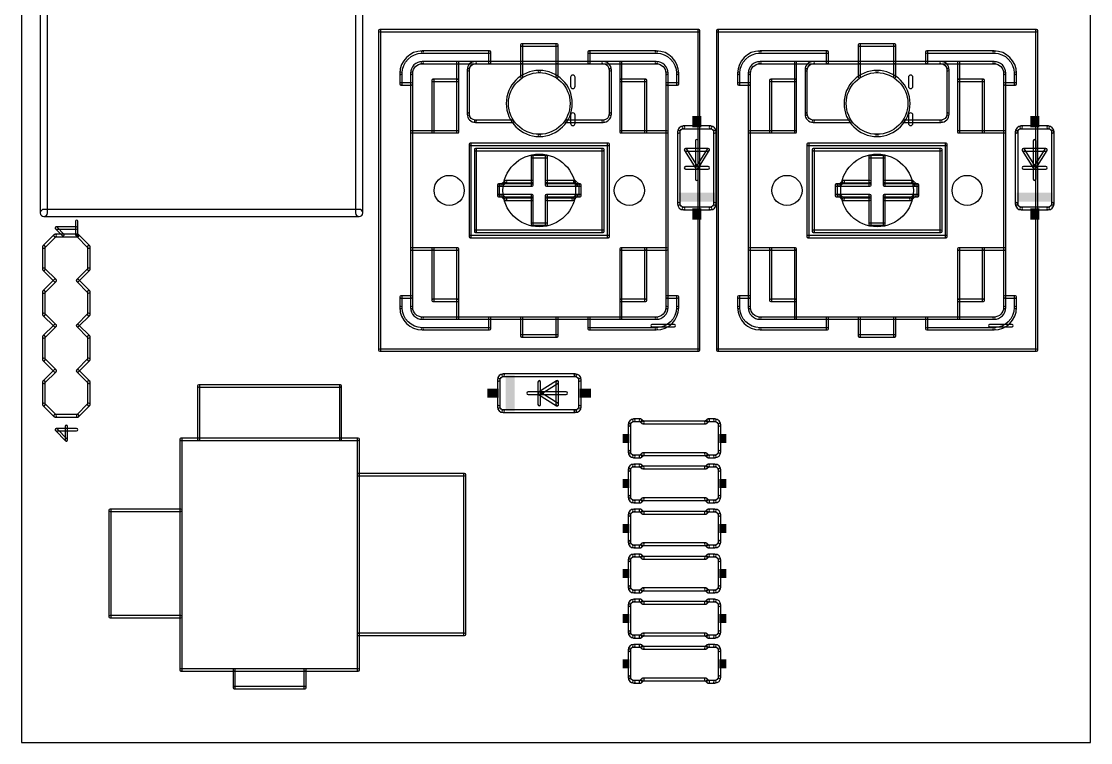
# Model space of a CAD drawing. Extents: x 0 to 60.3, y 1.9 to 82.2.
# Drawn here: x 0 to 60.3, y 1.9 to 42.5 of the extents above; entities that cross this region are included whole.
import ezdxf

# ---------------------------------------------------------------- set-up
doc = ezdxf.new("R2010")
doc.units = 0
doc.layers.add('20', color=7, linetype='CONTINUOUS')
doc.layers.add('21', color=253, linetype='CONTINUOUS')

# ---------------------------------------------------------------- blocks, each defined once
blk = doc.blocks.new('RECT')
blk.add_solid([(-0.5, -0.5), (0.5, -0.5), (-0.5, 0.5), (0.5, 0.5)])

msp = doc.modelspace()

# ---------------------------------------------------------------- linework, layer by layer
at = {"layer": '20'}
for p, q in [((0, 82.22), (0, 1.905)), ((60.305, 1.905), (60.305, 82.22)), ((0, 1.905), (60.305, 1.905))]:
    msp.add_line(p, q, dxfattribs=at)
for centre, radius in [((29.21, 33.02), 2.05), ((48.26, 33.02), 2.05), ((24.13, 33.02), 0.85), ((34.29, 33.02), 0.85), ((43.18, 33.02), 0.85), ((53.34, 33.02), 0.85)]:
    msp.add_circle(centre, radius, dxfattribs=at)
at = {"layer": '21'}
for points in [[(1.0668, 80.01), (1.0668, 31.75, 1), (1.4732, 31.75), (1.4732, 80.01, 1)], [(19.2532, 31.75), (19.2532, 80.01, 1), (18.8468, 80.01), (18.8468, 31.75, 1)], [(20.21, 41.9565), (38.21, 41.9565, 1), (38.21, 42.0835), (20.21, 42.0835, 1)], [(20.2735, 24.02), (20.2735, 42.02, 1), (20.1465, 42.02), (20.1465, 24.02, 1)], [(38.1465, 42.02), (38.1465, 24.02, 1), (38.2735, 24.02), (38.2735, 42.02, 1)], [(39.26, 41.9565), (57.26, 41.9565, 1), (57.26, 42.0835), (39.26, 42.0835, 1)], [(39.3235, 24.02), (39.3235, 42.02, 1), (39.1965, 42.02), (39.1965, 24.02, 1)], [(57.1965, 42.02), (57.1965, 24.02, 1), (57.3235, 24.02), (57.3235, 42.02, 1)], [(28.21, 41.1565), (30.21, 41.1565, 1), (30.21, 41.2835), (28.21, 41.2835, 1)], [(28.2735, 40.22), (28.2735, 41.22, 1), (28.1465, 41.22), (28.1465, 40.22, 1)], [(30.2735, 40.22), (30.2735, 41.22, 1), (30.1465, 41.22), (30.1465, 40.22, 1)], [(47.26, 41.1565), (49.26, 41.1565, 1), (49.26, 41.2835), (47.26, 41.2835, 1)], [(47.3235, 40.22), (47.3235, 41.22, 1), (47.1965, 41.22), (47.1965, 40.22, 1)], [(49.3235, 40.22), (49.3235, 41.22, 1), (49.1965, 41.22), (49.1965, 40.22, 1)], [(22.61, 40.7565, 1), (22.61, 40.8835, 0.4142), (21.3465, 39.62, 1), (21.4735, 39.62, -0.4142)], [(22.61, 40.7565), (26.41, 40.7565, 1), (26.41, 40.8835), (22.61, 40.8835, 1)], [(26.4735, 40.22), (26.4735, 40.82, 1), (26.3465, 40.82), (26.3465, 40.22, 1)], [(32.01, 40.7565), (35.81, 40.7565, 1), (35.81, 40.8835), (32.01, 40.8835, 1)], [(32.0735, 40.22), (32.0735, 40.82, 1), (31.9465, 40.82), (31.9465, 40.22, 1)], [(36.9465, 39.62, 1), (37.0735, 39.62, 0.4142), (35.81, 40.8835, 1), (35.81, 40.7565, -0.4142)], [(41.66, 40.7565, 1), (41.66, 40.8835, 0.4142), (40.3965, 39.62, 1), (40.5235, 39.62, -0.4142)], [(41.66, 40.7565), (45.46, 40.7565, 1), (45.46, 40.8835), (41.66, 40.8835, 1)], [(45.5235, 40.22), (45.5235, 40.82, 1), (45.3965, 40.82), (45.3965, 40.22, 1)], [(51.06, 40.7565), (54.86, 40.7565, 1), (54.86, 40.8835), (51.06, 40.8835, 1)], [(51.1235, 40.22), (51.1235, 40.82, 1), (50.9965, 40.82), (50.9965, 40.22, 1)], [(55.9965, 39.62, 1), (56.1235, 39.62, 0.4142), (54.86, 40.8835, 1), (54.86, 40.7565, -0.4142)], [(22.61, 40.1565, 1), (22.61, 40.2835, 0.4142), (21.9465, 39.62, 1), (22.0735, 39.62, -0.4142)], [(22.61, 40.1565), (26.41, 40.1565, 1), (26.41, 40.2835), (22.61, 40.2835, 1)], [(24.5465, 40.22), (24.5465, 39.22, 1), (24.6735, 39.22), (24.6735, 40.22, 1)], [(25.61, 40.1565, 1), (25.61, 40.2835, 0.4142), (25.1465, 39.82, 1), (25.2735, 39.82, -0.4142)], [(25.2735, 37.32), (25.2735, 39.82, 1), (25.1465, 39.82), (25.1465, 37.32, 1)], [(26.41, 40.1565), (28.21, 40.1565, 1), (28.21, 40.2835), (26.41, 40.2835, 1)], [(28.21, 40.1565), (30.21, 40.1565, 1), (30.21, 40.2835), (28.21, 40.2835, 1)], [(28.2735, 39.42), (28.2735, 40.22, 1), (28.1465, 40.22), (28.1465, 39.42, 1)], [(30.21, 40.1565), (32.01, 40.1565, 1), (32.01, 40.2835), (30.21, 40.2835, 1)], [(30.1465, 40.22), (30.1465, 39.42, 1), (30.2735, 39.42), (30.2735, 40.22, 1)], [(32.01, 40.1565), (35.81, 40.1565, 1), (35.81, 40.2835), (32.01, 40.2835, 1)], [(33.1465, 39.82, 1), (33.2735, 39.82, 0.4142), (32.81, 40.2835, 1), (32.81, 40.1565, -0.4142)], [(33.2735, 37.32), (33.2735, 39.82, 1), (33.1465, 39.82), (33.1465, 37.32, 1)], [(33.7465, 40.22), (33.7465, 39.22, 1), (33.8735, 39.22), (33.8735, 40.22, 1)], [(36.3465, 39.62, 1), (36.4735, 39.62, 0.4142), (35.81, 40.2835, 1), (35.81, 40.1565, -0.4142)], [(41.66, 40.1565, 1), (41.66, 40.2835, 0.4142), (40.9965, 39.62, 1), (41.1235, 39.62, -0.4142)], [(41.66, 40.1565), (45.46, 40.1565, 1), (45.46, 40.2835), (41.66, 40.2835, 1)], [(43.5965, 40.22), (43.5965, 39.22, 1), (43.7235, 39.22), (43.7235, 40.22, 1)], [(44.66, 40.1565, 1), (44.66, 40.2835, 0.4142), (44.1965, 39.82, 1), (44.3235, 39.82, -0.4142)], [(44.3235, 37.32), (44.3235, 39.82, 1), (44.1965, 39.82), (44.1965, 37.32, 1)], [(45.46, 40.1565), (47.26, 40.1565, 1), (47.26, 40.2835), (45.46, 40.2835, 1)], [(47.26, 40.1565), (49.26, 40.1565, 1), (49.26, 40.2835), (47.26, 40.2835, 1)], [(47.3235, 39.42), (47.3235, 40.22, 1), (47.1965, 40.22), (47.1965, 39.42, 1)], [(49.26, 40.1565), (51.06, 40.1565, 1), (51.06, 40.2835), (49.26, 40.2835, 1)], [(49.1965, 40.22), (49.1965, 39.42, 1), (49.3235, 39.42), (49.3235, 40.22, 1)], [(51.06, 40.1565), (54.86, 40.1565, 1), (54.86, 40.2835), (51.06, 40.2835, 1)], [(52.1965, 39.82, 1), (52.3235, 39.82, 0.4142), (51.86, 40.2835, 1), (51.86, 40.1565, -0.4142)], [(52.3235, 37.32), (52.3235, 39.82, 1), (52.1965, 39.82), (52.1965, 37.32, 1)], [(52.7965, 40.22), (52.7965, 39.22, 1), (52.9235, 39.22), (52.9235, 40.22, 1)], [(55.3965, 39.62, 1), (55.5235, 39.62, 0.4142), (54.86, 40.2835, 1), (54.86, 40.1565, -0.4142)], [(21.4735, 39.02), (21.4735, 39.62, 1), (21.3465, 39.62), (21.3465, 39.02, 1)], [(22.0735, 39.02), (22.0735, 39.62, 1), (21.9465, 39.62), (21.9465, 39.02, 1)], [(23.1465, 39.22), (23.1465, 36.32, 1), (23.2735, 36.32), (23.2735, 39.22, 1)], [(24.61, 39.2835), (23.21, 39.2835, 1), (23.21, 39.1565), (24.61, 39.1565, 1)], [(24.5465, 39.22), (24.5465, 36.32, 1), (24.6735, 36.32), (24.6735, 39.22, 1)], [(29.21, 39.6565, 1), (29.21, 39.7835, 1), (29.21, 36.0565, 1), (29.21, 36.1835, -1)], [(29.21, 36.1835, 1), (29.21, 36.0565, 1), (29.21, 39.7835, 1), (29.21, 39.6565, -1)], [(30.9753, 39.3954), (30.9753, 38.8874, 1), (31.2293, 38.8874), (31.2293, 39.3954, 1)], [(33.7465, 39.22), (33.7465, 36.32, 1), (33.8735, 36.32), (33.8735, 39.22, 1)], [(35.21, 39.2835), (33.81, 39.2835, 1), (33.81, 39.1565), (35.21, 39.1565, 1)], [(35.1465, 39.22), (35.1465, 36.32, 1), (35.2735, 36.32), (35.2735, 39.22, 1)], [(36.3465, 39.62), (36.3465, 39.02, 1), (36.4735, 39.02), (36.4735, 39.62, 1)], [(36.9465, 39.62), (36.9465, 39.02, 1), (37.0735, 39.02), (37.0735, 39.62, 1)], [(40.5235, 39.02), (40.5235, 39.62, 1), (40.3965, 39.62), (40.3965, 39.02, 1)], [(41.1235, 39.02), (41.1235, 39.62, 1), (40.9965, 39.62), (40.9965, 39.02, 1)], [(42.1965, 39.22), (42.1965, 36.32, 1), (42.3235, 36.32), (42.3235, 39.22, 1)], [(43.66, 39.2835), (42.26, 39.2835, 1), (42.26, 39.1565), (43.66, 39.1565, 1)], [(43.5965, 39.22), (43.5965, 36.32, 1), (43.7235, 36.32), (43.7235, 39.22, 1)], [(48.26, 39.6565, 1), (48.26, 39.7835, 1), (48.26, 36.0565, 1), (48.26, 36.1835, -1)], [(48.26, 36.1835, 1), (48.26, 36.0565, 1), (48.26, 39.7835, 1), (48.26, 39.6565, -1)], [(50.0253, 39.3954), (50.0253, 38.8874, 1), (50.2793, 38.8874), (50.2793, 39.3954, 1)], [(52.7965, 39.22), (52.7965, 36.32, 1), (52.9235, 36.32), (52.9235, 39.22, 1)], [(54.26, 39.2835), (52.86, 39.2835, 1), (52.86, 39.1565), (54.26, 39.1565, 1)], [(54.1965, 39.22), (54.1965, 36.32, 1), (54.3235, 36.32), (54.3235, 39.22, 1)], [(55.3965, 39.62), (55.3965, 39.02, 1), (55.5235, 39.02), (55.5235, 39.62, 1)], [(55.9965, 39.62), (55.9965, 39.02, 1), (56.1235, 39.02), (56.1235, 39.62, 1)], [(22.01, 39.0835), (21.41, 39.0835, 1), (21.41, 38.9565), (22.01, 38.9565, 1)], [(22.0735, 27.02), (22.0735, 39.02, 1), (21.9465, 39.02), (21.9465, 27.02, 1)], [(36.3465, 39.02), (36.3465, 27.02, 1), (36.4735, 27.02), (36.4735, 39.02, 1)], [(36.41, 38.9565), (37.01, 38.9565, 1), (37.01, 39.0835), (36.41, 39.0835, 1)], [(41.06, 39.0835), (40.46, 39.0835, 1), (40.46, 38.9565), (41.06, 38.9565, 1)], [(41.1235, 27.02), (41.1235, 39.02, 1), (40.9965, 39.02), (40.9965, 27.02, 1)], [(55.3965, 39.02), (55.3965, 27.02, 1), (55.5235, 27.02), (55.5235, 39.02, 1)], [(55.46, 38.9565), (56.06, 38.9565, 1), (56.06, 39.0835), (55.46, 39.0835, 1)], [(25.2735, 37.32, 1), (25.1465, 37.32, 0.4142), (25.61, 36.8565, 1), (25.61, 36.9835, -0.4142)], [(25.61, 36.8565), (27.71, 36.8565, 1), (27.71, 36.9835), (25.61, 36.9835, 1)], [(30.71, 36.8565), (32.81, 36.8565, 1), (32.81, 36.9835), (30.71, 36.9835, 1)], [(31.2293, 36.8046), (31.2293, 37.2618, 1), (30.9753, 37.2618), (30.9753, 36.8046, 1)], [(32.81, 36.9835, 1), (32.81, 36.8565, 0.4142), (33.2735, 37.32, 1), (33.1465, 37.32, -0.4142)], [(44.3235, 37.32, 1), (44.1965, 37.32, 0.4142), (44.66, 36.8565, 1), (44.66, 36.9835, -0.4142)], [(44.66, 36.8565), (46.76, 36.8565, 1), (46.76, 36.9835), (44.66, 36.9835, 1)], [(49.76, 36.8565), (51.86, 36.8565, 1), (51.86, 36.9835), (49.76, 36.9835, 1)], [(50.2793, 36.8046), (50.2793, 37.2618, 1), (50.0253, 37.2618), (50.0253, 36.8046, 1)], [(51.86, 36.9835, 1), (51.86, 36.8565, 0.4142), (52.3235, 37.32, 1), (52.1965, 37.32, -0.4142)], [(23.21, 36.3835), (22.01, 36.3835, 1), (22.01, 36.2565), (23.21, 36.2565, 1)], [(24.61, 36.3835), (23.21, 36.3835, 1), (23.21, 36.2565), (24.61, 36.2565, 1)], [(35.21, 36.3835), (33.81, 36.3835, 1), (33.81, 36.2565), (35.21, 36.2565, 1)], [(36.41, 36.3835), (35.21, 36.3835, 1), (35.21, 36.2565), (36.41, 36.2565, 1)], [(37.338, 36.4998, 1), (37.338, 36.6522, 0.4142), (37.0078, 36.322, 1), (37.1602, 36.322, -0.4142)], [(37.1602, 32.258), (37.1602, 36.322, 1), (37.0078, 36.322), (37.0078, 32.258, 1)], [(37.338, 36.4998), (38.862, 36.4998, 1), (38.862, 36.6522), (37.338, 36.6522, 1)], [(39.0398, 36.322, 1), (39.1922, 36.322, 0.4142), (38.862, 36.6522, 1), (38.862, 36.4998, -0.4142)], [(39.1922, 32.258), (39.1922, 36.322, 1), (39.0398, 36.322), (39.0398, 32.258, 1)], [(42.26, 36.3835), (41.06, 36.3835, 1), (41.06, 36.2565), (42.26, 36.2565, 1)], [(43.66, 36.3835), (42.26, 36.3835, 1), (42.26, 36.2565), (43.66, 36.2565, 1)], [(54.26, 36.3835), (52.86, 36.3835, 1), (52.86, 36.2565), (54.26, 36.2565, 1)], [(55.46, 36.3835), (54.26, 36.3835, 1), (54.26, 36.2565), (55.46, 36.2565, 1)], [(56.388, 36.4998, 1), (56.388, 36.6522, 0.4142), (56.0578, 36.322, 1), (56.2102, 36.322, -0.4142)], [(56.2102, 32.258), (56.2102, 36.322, 1), (56.0578, 36.322), (56.0578, 32.258, 1)], [(56.388, 36.4998), (57.912, 36.4998, 1), (57.912, 36.6522), (56.388, 36.6522, 1)], [(58.0898, 36.322, 1), (58.2422, 36.322, 0.4142), (57.912, 36.6522, 1), (57.912, 36.4998, -0.4142)], [(58.2422, 32.258), (58.2422, 36.322, 1), (58.0898, 36.322), (58.0898, 32.258, 1)], [(25.3735, 30.42), (25.3735, 35.62, 1), (25.2465, 35.62), (25.2465, 30.42, 1)], [(25.31, 35.5565), (33.11, 35.5565, 1), (33.11, 35.6835), (25.31, 35.6835, 1)], [(33.0465, 35.62), (33.0465, 30.42, 1), (33.1735, 30.42), (33.1735, 35.62, 1)], [(38.1762, 34.29), (38.1762, 35.814, 1), (38.0238, 35.814), (38.0238, 34.29, 1)], [(44.4235, 30.42), (44.4235, 35.62, 1), (44.2965, 35.62), (44.2965, 30.42, 1)], [(44.36, 35.5565), (52.16, 35.5565, 1), (52.16, 35.6835), (44.36, 35.6835, 1)], [(52.0965, 35.62), (52.0965, 30.42, 1), (52.2235, 30.42), (52.2235, 35.62, 1)], [(57.2262, 34.29), (57.2262, 35.814, 1), (57.0738, 35.814), (57.0738, 34.29, 1)], [(25.6735, 30.72), (25.6735, 35.32, 1), (25.5465, 35.32), (25.5465, 30.72, 1)], [(25.61, 35.2565), (32.81, 35.2565, 1), (32.81, 35.3835), (25.61, 35.3835, 1)], [(28.8735, 33.52), (28.8735, 34.92, 1), (28.7465, 34.92), (28.7465, 33.52, 1)], [(28.81, 34.8565), (29.61, 34.8565, 1), (29.61, 34.9835), (28.81, 34.9835, 1)], [(29.5465, 34.92), (29.5465, 33.52, 1), (29.6735, 33.52), (29.6735, 34.92, 1)], [(32.7465, 35.32), (32.7465, 30.72, 1), (32.8735, 30.72), (32.8735, 35.32, 1)], [(37.465, 35.2298), (38.735, 35.2298, 1), (38.735, 35.3822), (37.465, 35.3822, 1)], [(38.1646, 34.3304), (37.5296, 35.3464, 1), (37.4004, 35.2656), (38.0354, 34.2496, 1)], [(38.6704, 35.3464), (38.0354, 34.3304, 1), (38.1646, 34.2496), (38.7996, 35.2656, 1)], [(44.7235, 30.72), (44.7235, 35.32, 1), (44.5965, 35.32), (44.5965, 30.72, 1)], [(44.66, 35.2565), (51.86, 35.2565, 1), (51.86, 35.3835), (44.66, 35.3835, 1)], [(47.9235, 33.52), (47.9235, 34.92, 1), (47.7965, 34.92), (47.7965, 33.52, 1)], [(47.86, 34.8565), (48.66, 34.8565, 1), (48.66, 34.9835), (47.86, 34.9835, 1)], [(48.5965, 34.92), (48.5965, 33.52, 1), (48.7235, 33.52), (48.7235, 34.92, 1)], [(51.7965, 35.32), (51.7965, 30.72, 1), (51.9235, 30.72), (51.9235, 35.32, 1)], [(56.515, 35.2298), (57.785, 35.2298, 1), (57.785, 35.3822), (56.515, 35.3822, 1)], [(57.2146, 34.3304), (56.5796, 35.3464, 1), (56.4504, 35.2656), (57.0854, 34.2496, 1)], [(57.7204, 35.3464), (57.0854, 34.3304, 1), (57.2146, 34.2496), (57.8496, 35.2656, 1)], [(37.465, 34.2138), (38.1, 34.2138, 1), (38.1, 34.3662), (37.465, 34.3662, 1)], [(38.1762, 33.655), (38.1762, 34.29, 1), (38.0238, 34.29), (38.0238, 33.655, 1)], [(38.1, 34.2138), (38.735, 34.2138, 1), (38.735, 34.3662), (38.1, 34.3662, 1)], [(56.515, 34.2138), (57.15, 34.2138, 1), (57.15, 34.3662), (56.515, 34.3662, 1)], [(57.2262, 33.655), (57.2262, 34.29, 1), (57.0738, 34.29), (57.0738, 33.655, 1)], [(57.15, 34.2138), (57.785, 34.2138, 1), (57.785, 34.3662), (57.15, 34.3662, 1)], [(26.9735, 32.72), (26.9735, 33.32, 1), (26.8465, 33.32), (26.8465, 32.72, 1)], [(26.91, 33.2565), (27.11, 33.2565, 1), (27.11, 33.3835), (26.91, 33.3835, 1)], [(27.2651, 33.5649), (27.0651, 33.3649, 1), (27.1549, 33.2751), (27.3549, 33.4751, 1)], [(27.11, 33.2565), (28.81, 33.2565, 1), (28.81, 33.3835), (27.11, 33.3835, 1)], [(28.81, 33.5835), (27.31, 33.5835, 1), (27.31, 33.4565), (28.81, 33.4565, 1)], [(28.8735, 33.32), (28.8735, 33.52, 1), (28.7465, 33.52), (28.7465, 33.32, 1)], [(29.5465, 33.52), (29.5465, 33.32, 1), (29.6735, 33.32), (29.6735, 33.52, 1)], [(31.21, 33.5835), (29.61, 33.5835, 1), (29.61, 33.4565), (31.21, 33.4565, 1)], [(29.61, 33.2565), (31.41, 33.2565, 1), (31.41, 33.3835), (29.61, 33.3835, 1)], [(31.4549, 33.3649), (31.2549, 33.5649, 1), (31.1651, 33.4751), (31.3651, 33.2751, 1)], [(31.51, 33.3835), (31.41, 33.3835, 1), (31.41, 33.2565), (31.51, 33.2565, 1)], [(31.4465, 33.32), (31.4465, 32.72, 1), (31.5735, 32.72), (31.5735, 33.32, 1)], [(46.0235, 32.72), (46.0235, 33.32, 1), (45.8965, 33.32), (45.8965, 32.72, 1)], [(45.96, 33.2565), (46.16, 33.2565, 1), (46.16, 33.3835), (45.96, 33.3835, 1)], [(46.3151, 33.5649), (46.1151, 33.3649, 1), (46.2049, 33.2751), (46.4049, 33.4751, 1)], [(46.16, 33.2565), (47.86, 33.2565, 1), (47.86, 33.3835), (46.16, 33.3835, 1)], [(47.86, 33.5835), (46.36, 33.5835, 1), (46.36, 33.4565), (47.86, 33.4565, 1)], [(47.9235, 33.32), (47.9235, 33.52, 1), (47.7965, 33.52), (47.7965, 33.32, 1)], [(48.5965, 33.52), (48.5965, 33.32, 1), (48.7235, 33.32), (48.7235, 33.52, 1)], [(50.26, 33.5835), (48.66, 33.5835, 1), (48.66, 33.4565), (50.26, 33.4565, 1)], [(48.66, 33.2565), (50.46, 33.2565, 1), (50.46, 33.3835), (48.66, 33.3835, 1)], [(50.5049, 33.3649), (50.3049, 33.5649, 1), (50.2151, 33.4751), (50.4151, 33.2751, 1)], [(50.56, 33.3835), (50.46, 33.3835, 1), (50.46, 33.2565), (50.56, 33.2565, 1)], [(50.4965, 33.32), (50.4965, 32.72, 1), (50.6235, 32.72), (50.6235, 33.32, 1)], [(27.11, 32.7835), (26.91, 32.7835, 1), (26.91, 32.6565), (27.11, 32.6565, 1)], [(28.81, 32.7835), (27.11, 32.7835, 1), (27.11, 32.6565), (28.81, 32.6565, 1)], [(27.0651, 32.6751), (27.2651, 32.4751, 1), (27.3549, 32.5649), (27.1549, 32.7649, 1)], [(28.81, 32.5835), (27.31, 32.5835, 1), (27.31, 32.4565), (28.81, 32.4565, 1)], [(28.8735, 32.52), (28.8735, 32.72, 1), (28.7465, 32.72), (28.7465, 32.52, 1)], [(28.8735, 31.12), (28.8735, 32.52, 1), (28.7465, 32.52), (28.7465, 31.12, 1)], [(31.31, 32.7835), (29.61, 32.7835, 1), (29.61, 32.6565), (31.31, 32.6565, 1)], [(29.5465, 32.72), (29.5465, 32.52, 1), (29.6735, 32.52), (29.6735, 32.72, 1)], [(29.5465, 32.52), (29.5465, 31.12, 1), (29.6735, 31.12), (29.6735, 32.52, 1)], [(31.11, 32.5835), (29.61, 32.5835, 1), (29.61, 32.4565), (31.11, 32.4565, 1)], [(31.2651, 32.7649), (31.0651, 32.5649, 1), (31.1549, 32.4751), (31.3549, 32.6751, 1)], [(31.51, 32.7835), (31.31, 32.7835, 1), (31.31, 32.6565), (31.51, 32.6565, 1)], [(46.16, 32.7835), (45.96, 32.7835, 1), (45.96, 32.6565), (46.16, 32.6565, 1)], [(47.86, 32.7835), (46.16, 32.7835, 1), (46.16, 32.6565), (47.86, 32.6565, 1)], [(46.1151, 32.6751), (46.3151, 32.4751, 1), (46.4049, 32.5649), (46.2049, 32.7649, 1)], [(47.86, 32.5835), (46.36, 32.5835, 1), (46.36, 32.4565), (47.86, 32.4565, 1)], [(47.9235, 32.52), (47.9235, 32.72, 1), (47.7965, 32.72), (47.7965, 32.52, 1)], [(47.9235, 31.12), (47.9235, 32.52, 1), (47.7965, 32.52), (47.7965, 31.12, 1)], [(50.36, 32.7835), (48.66, 32.7835, 1), (48.66, 32.6565), (50.36, 32.6565, 1)], [(48.5965, 32.72), (48.5965, 32.52, 1), (48.7235, 32.52), (48.7235, 32.72, 1)], [(48.5965, 32.52), (48.5965, 31.12, 1), (48.7235, 31.12), (48.7235, 32.52, 1)], [(50.16, 32.5835), (48.66, 32.5835, 1), (48.66, 32.4565), (50.16, 32.4565, 1)], [(50.3151, 32.7649), (50.1151, 32.5649, 1), (50.2049, 32.4751), (50.4049, 32.6751, 1)], [(50.56, 32.7835), (50.36, 32.7835, 1), (50.36, 32.6565), (50.56, 32.6565, 1)], [(37.1602, 32.258, 1), (37.0078, 32.258, 0.4142), (37.338, 31.9278, 1), (37.338, 32.0802, -0.4142)], [(37.338, 31.9278), (38.862, 31.9278, 1), (38.862, 32.0802), (37.338, 32.0802, 1)], [(38.862, 32.0802, 1), (38.862, 31.9278, 0.4142), (39.1922, 32.258, 1), (39.0398, 32.258, -0.4142)], [(56.2102, 32.258, 1), (56.0578, 32.258, 0.4142), (56.388, 31.9278, 1), (56.388, 32.0802, -0.4142)], [(56.388, 31.9278), (57.912, 31.9278, 1), (57.912, 32.0802), (56.388, 32.0802, 1)], [(57.912, 32.0802, 1), (57.912, 31.9278, 0.4142), (58.2422, 32.258, 1), (58.0898, 32.258, -0.4142)], [(1.27, 31.5468), (19.05, 31.5468, 1), (19.05, 31.9532), (1.27, 31.9532, 1)], [(2.3938, 30.562), (2.0124, 30.9433, 1), (1.9226, 30.8535), (2.3039, 30.4722, 1)], [(1.9675, 30.8349), (3.1115, 30.8349, 1), (3.1115, 30.9619), (1.9675, 30.9619, 1)], [(3.175, 30.5171), (3.175, 31.2798, 1), (3.048, 31.2798), (3.048, 30.5171, 1)], [(32.81, 30.7835), (25.61, 30.7835, 1), (25.61, 30.6565), (32.81, 30.6565, 1)], [(29.61, 31.1835), (28.81, 31.1835, 1), (28.81, 31.0565), (29.61, 31.0565, 1)], [(51.86, 30.7835), (44.66, 30.7835, 1), (44.66, 30.6565), (51.86, 30.6565, 1)], [(48.66, 31.1835), (47.86, 31.1835, 1), (47.86, 31.0565), (48.66, 31.0565, 1)], [(1.8511, 30.5339), (1.2161, 29.8989, 1), (1.3239, 29.7911), (1.9589, 30.4261, 1)], [(3.175, 30.5562), (1.905, 30.5562, 1), (1.905, 30.4038), (3.175, 30.4038, 1)], [(3.8639, 29.8989), (3.2289, 30.5339, 1), (3.1211, 30.4261), (3.7561, 29.7911, 1)], [(33.11, 30.4835), (25.31, 30.4835, 1), (25.31, 30.3565), (33.11, 30.3565, 1)], [(52.16, 30.4835), (44.36, 30.4835, 1), (44.36, 30.3565), (52.16, 30.3565, 1)], [(1.3462, 28.575), (1.3462, 29.845, 1), (1.1938, 29.845), (1.1938, 28.575, 1)], [(3.7338, 29.845), (3.7338, 28.575, 1), (3.8862, 28.575), (3.8862, 29.845, 1)], [(23.21, 29.7835), (22.01, 29.7835, 1), (22.01, 29.6565), (23.21, 29.6565, 1)], [(24.61, 29.7835), (23.21, 29.7835, 1), (23.21, 29.6565), (24.61, 29.6565, 1)], [(23.1465, 29.72), (23.1465, 26.82, 1), (23.2735, 26.82), (23.2735, 29.72, 1)], [(24.5465, 29.72), (24.5465, 26.82, 1), (24.6735, 26.82), (24.6735, 29.72, 1)], [(35.21, 29.7835), (33.81, 29.7835, 1), (33.81, 29.6565), (35.21, 29.6565, 1)], [(33.7465, 29.72), (33.7465, 26.82, 1), (33.8735, 26.82), (33.8735, 29.72, 1)], [(36.41, 29.7835), (35.21, 29.7835, 1), (35.21, 29.6565), (36.41, 29.6565, 1)], [(35.1465, 29.72), (35.1465, 26.82, 1), (35.2735, 26.82), (35.2735, 29.72, 1)], [(42.26, 29.7835), (41.06, 29.7835, 1), (41.06, 29.6565), (42.26, 29.6565, 1)], [(43.66, 29.7835), (42.26, 29.7835, 1), (42.26, 29.6565), (43.66, 29.6565, 1)], [(42.1965, 29.72), (42.1965, 26.82, 1), (42.3235, 26.82), (42.3235, 29.72, 1)], [(43.5965, 29.72), (43.5965, 26.82, 1), (43.7235, 26.82), (43.7235, 29.72, 1)], [(54.26, 29.7835), (52.86, 29.7835, 1), (52.86, 29.6565), (54.26, 29.6565, 1)], [(52.7965, 29.72), (52.7965, 26.82, 1), (52.9235, 26.82), (52.9235, 29.72, 1)], [(55.46, 29.7835), (54.26, 29.7835, 1), (54.26, 29.6565), (55.46, 29.6565, 1)], [(54.1965, 29.72), (54.1965, 26.82, 1), (54.3235, 26.82), (54.3235, 29.72, 1)], [(1.9589, 27.9939), (1.3239, 28.6289, 1), (1.2161, 28.5211), (1.8511, 27.8861, 1)], [(3.7561, 28.6289), (3.1211, 27.9939, 1), (3.2289, 27.8861), (3.8639, 28.5211, 1)], [(1.3239, 27.2511), (1.9589, 27.8861, 1), (1.8511, 27.9939), (1.2161, 27.3589, 1)], [(3.1211, 27.8861), (3.7561, 27.2511, 1), (3.8639, 27.3589), (3.2289, 27.9939, 1)], [(1.3462, 26.035), (1.3462, 27.305, 1), (1.1938, 27.305), (1.1938, 26.035, 1)], [(3.7338, 27.305), (3.7338, 26.035, 1), (3.8862, 26.035), (3.8862, 27.305, 1)], [(21.4735, 26.42), (21.4735, 27.02, 1), (21.3465, 27.02), (21.3465, 26.42, 1)], [(22.01, 27.0835), (21.41, 27.0835, 1), (21.41, 26.9565), (22.01, 26.9565, 1)], [(22.0735, 26.42), (22.0735, 27.02, 1), (21.9465, 27.02), (21.9465, 26.42, 1)], [(24.61, 26.8835), (23.21, 26.8835, 1), (23.21, 26.7565), (24.61, 26.7565, 1)], [(24.5465, 26.82), (24.5465, 25.82, 1), (24.6735, 25.82), (24.6735, 26.82, 1)], [(33.7465, 26.82), (33.7465, 25.82, 1), (33.8735, 25.82), (33.8735, 26.82, 1)], [(35.21, 26.8835), (33.81, 26.8835, 1), (33.81, 26.7565), (35.21, 26.7565, 1)], [(36.3465, 27.02), (36.3465, 26.42, 1), (36.4735, 26.42), (36.4735, 27.02, 1)], [(36.41, 26.9565), (37.01, 26.9565, 1), (37.01, 27.0835), (36.41, 27.0835, 1)], [(36.9465, 27.02), (36.9465, 26.42, 1), (37.0735, 26.42), (37.0735, 27.02, 1)], [(40.5235, 26.42), (40.5235, 27.02, 1), (40.3965, 27.02), (40.3965, 26.42, 1)], [(41.06, 27.0835), (40.46, 27.0835, 1), (40.46, 26.9565), (41.06, 26.9565, 1)], [(41.1235, 26.42), (41.1235, 27.02, 1), (40.9965, 27.02), (40.9965, 26.42, 1)], [(43.66, 26.8835), (42.26, 26.8835, 1), (42.26, 26.7565), (43.66, 26.7565, 1)], [(43.5965, 26.82), (43.5965, 25.82, 1), (43.7235, 25.82), (43.7235, 26.82, 1)], [(52.7965, 26.82), (52.7965, 25.82, 1), (52.9235, 25.82), (52.9235, 26.82, 1)], [(54.26, 26.8835), (52.86, 26.8835, 1), (52.86, 26.7565), (54.26, 26.7565, 1)], [(55.3965, 27.02), (55.3965, 26.42, 1), (55.5235, 26.42), (55.5235, 27.02, 1)], [(55.46, 26.9565), (56.06, 26.9565, 1), (56.06, 27.0835), (55.46, 27.0835, 1)], [(55.9965, 27.02), (55.9965, 26.42, 1), (56.1235, 26.42), (56.1235, 27.02, 1)], [(1.9589, 25.4539), (1.3239, 26.0889, 1), (1.2161, 25.9811), (1.8511, 25.3461, 1)], [(3.7561, 26.0889), (3.1211, 25.4539, 1), (3.2289, 25.3461), (3.8639, 25.9811, 1)], [(21.4735, 26.42, 1), (21.3465, 26.42, 0.4142), (22.61, 25.1565, 1), (22.61, 25.2835, -0.4142)], [(22.0735, 26.42, 1), (21.9465, 26.42, 0.4142), (22.61, 25.7565, 1), (22.61, 25.8835, -0.4142)], [(35.81, 25.2835, 1), (35.81, 25.1565, 0.4142), (37.0735, 26.42, 1), (36.9465, 26.42, -0.4142)], [(35.81, 25.8835, 1), (35.81, 25.7565, 0.4142), (36.4735, 26.42, 1), (36.3465, 26.42, -0.4142)], [(40.5235, 26.42, 1), (40.3965, 26.42, 0.4142), (41.66, 25.1565, 1), (41.66, 25.2835, -0.4142)], [(41.1235, 26.42, 1), (40.9965, 26.42, 0.4142), (41.66, 25.7565, 1), (41.66, 25.8835, -0.4142)], [(54.86, 25.2835, 1), (54.86, 25.1565, 0.4142), (56.1235, 26.42, 1), (55.9965, 26.42, -0.4142)], [(54.86, 25.8835, 1), (54.86, 25.7565, 0.4142), (55.5235, 26.42, 1), (55.3965, 26.42, -0.4142)], [(1.3239, 24.7111), (1.9589, 25.3461, 1), (1.8511, 25.4539), (1.2161, 24.8189, 1)], [(3.1211, 25.3461), (3.7561, 24.7111, 1), (3.8639, 24.8189), (3.2289, 25.4539, 1)], [(26.41, 25.8835), (22.61, 25.8835, 1), (22.61, 25.7565), (26.41, 25.7565, 1)], [(28.21, 25.8835), (26.41, 25.8835, 1), (26.41, 25.7565), (28.21, 25.7565, 1)], [(26.4735, 25.22), (26.4735, 25.82, 1), (26.3465, 25.82), (26.3465, 25.22, 1)], [(32.01, 25.8835), (28.21, 25.8835, 1), (28.21, 25.7565), (32.01, 25.7565, 1)], [(28.2735, 24.82), (28.2735, 25.82, 1), (28.1465, 25.82), (28.1465, 24.82, 1)], [(30.2735, 24.82), (30.2735, 25.82, 1), (30.1465, 25.82), (30.1465, 24.82, 1)], [(35.81, 25.8835), (32.01, 25.8835, 1), (32.01, 25.7565), (35.81, 25.7565, 1)], [(32.0735, 25.22), (32.0735, 25.82, 1), (31.9465, 25.82), (31.9465, 25.22, 1)], [(35.56, 25.3365), (36.83, 25.3365, 1), (36.83, 25.4635), (35.56, 25.4635, 1)], [(45.46, 25.8835), (41.66, 25.8835, 1), (41.66, 25.7565), (45.46, 25.7565, 1)], [(47.26, 25.8835), (45.46, 25.8835, 1), (45.46, 25.7565), (47.26, 25.7565, 1)], [(45.5235, 25.22), (45.5235, 25.82, 1), (45.3965, 25.82), (45.3965, 25.22, 1)], [(51.06, 25.8835), (47.26, 25.8835, 1), (47.26, 25.7565), (51.06, 25.7565, 1)], [(47.3235, 24.82), (47.3235, 25.82, 1), (47.1965, 25.82), (47.1965, 24.82, 1)], [(49.3235, 24.82), (49.3235, 25.82, 1), (49.1965, 25.82), (49.1965, 24.82, 1)], [(54.86, 25.8835), (51.06, 25.8835, 1), (51.06, 25.7565), (54.86, 25.7565, 1)], [(51.1235, 25.22), (51.1235, 25.82, 1), (50.9965, 25.82), (50.9965, 25.22, 1)], [(54.61, 25.3365), (55.88, 25.3365, 1), (55.88, 25.4635), (54.61, 25.4635, 1)], [(1.3462, 23.495), (1.3462, 24.765, 1), (1.1938, 24.765), (1.1938, 23.495, 1)], [(3.7338, 24.765), (3.7338, 23.495, 1), (3.8862, 23.495), (3.8862, 24.765, 1)], [(26.41, 25.2835), (22.61, 25.2835, 1), (22.61, 25.1565), (26.41, 25.1565, 1)], [(28.21, 24.7565), (30.21, 24.7565, 1), (30.21, 24.8835), (28.21, 24.8835, 1)], [(35.81, 25.2835), (32.01, 25.2835, 1), (32.01, 25.1565), (35.81, 25.1565, 1)], [(45.46, 25.2835), (41.66, 25.2835, 1), (41.66, 25.1565), (45.46, 25.1565, 1)], [(47.26, 24.7565), (49.26, 24.7565, 1), (49.26, 24.8835), (47.26, 24.8835, 1)], [(54.86, 25.2835), (51.06, 25.2835, 1), (51.06, 25.1565), (54.86, 25.1565, 1)], [(1.9589, 22.9139), (1.3239, 23.5489, 1), (1.2161, 23.4411), (1.8511, 22.8061, 1)], [(3.7561, 23.5489), (3.1211, 22.9139, 1), (3.2289, 22.8061), (3.8639, 23.4411, 1)], [(38.21, 24.0835), (20.21, 24.0835, 1), (20.21, 23.9565), (38.21, 23.9565, 1)], [(57.26, 24.0835), (39.26, 24.0835, 1), (39.26, 23.9565), (57.26, 23.9565, 1)], [(1.8511, 22.9139), (1.2161, 22.2789, 1), (1.3239, 22.1711), (1.9589, 22.8061, 1)], [(3.8639, 22.2789), (3.2289, 22.9139, 1), (3.1211, 22.8061), (3.7561, 22.1711, 1)], [(27.178, 22.5298, 1), (27.178, 22.6822, 0.4142), (26.8478, 22.352, 1), (27.0002, 22.352, -0.4142)], [(26.8478, 22.352), (26.8478, 20.828, 1), (27.0002, 20.828), (27.0002, 22.352, 1)], [(27.178, 22.5298), (31.242, 22.5298, 1), (31.242, 22.6822), (27.178, 22.6822, 1)], [(31.4198, 22.352, 1), (31.5722, 22.352, 0.4142), (31.242, 22.6822, 1), (31.242, 22.5298, -0.4142)], [(31.4198, 22.352), (31.4198, 20.828, 1), (31.5722, 20.828), (31.5722, 22.352, 1)], [(1.3462, 20.955), (1.3462, 22.225, 1), (1.1938, 22.225), (1.1938, 20.955, 1)], [(3.7338, 22.225), (3.7338, 20.955, 1), (3.8862, 20.955), (3.8862, 22.225, 1)], [(18, 22.0635), (10, 22.0635, 1), (10, 21.9365), (18, 21.9365, 1)], [(9.9365, 22), (9.9365, 19, 1), (10.0635, 19), (10.0635, 22, 1)], [(18.0635, 19), (18.0635, 22, 1), (17.9365, 22), (17.9365, 19, 1)], [(29.2504, 21.5254), (30.2664, 22.1604, 1), (30.1856, 22.2896), (29.1696, 21.6546, 1)], [(29.1338, 22.225), (29.1338, 21.59, 1), (29.2862, 21.59), (29.2862, 22.225, 1)], [(30.1498, 22.225), (30.1498, 20.955, 1), (30.3022, 20.955), (30.3022, 22.225, 1)], [(28.575, 21.5138), (29.21, 21.5138, 1), (29.21, 21.6662), (28.575, 21.6662, 1)], [(30.2664, 21.0196), (29.2504, 21.6546, 1), (29.1696, 21.5254), (30.1856, 20.8904, 1)], [(29.21, 21.5138), (30.734, 21.5138, 1), (30.734, 21.6662), (29.21, 21.6662, 1)], [(29.1338, 21.59), (29.1338, 20.955, 1), (29.2862, 20.955), (29.2862, 21.59, 1)], [(1.9589, 20.3739), (1.3239, 21.0089, 1), (1.2161, 20.9011), (1.8511, 20.2661, 1)], [(3.7561, 21.0089), (3.1211, 20.3739, 1), (3.2289, 20.2661), (3.8639, 20.9011, 1)], [(27.0002, 20.828, 1), (26.8478, 20.828, 0.4142), (27.178, 20.4978, 1), (27.178, 20.6502, -0.4142)], [(27.178, 20.4978), (31.242, 20.4978, 1), (31.242, 20.6502), (27.178, 20.6502, 1)], [(31.242, 20.6502, 1), (31.242, 20.4978, 0.4142), (31.5722, 20.828, 1), (31.4198, 20.828, -0.4142)], [(3.175, 20.3962), (1.905, 20.3962, 1), (1.905, 20.2438), (3.175, 20.2438, 1)], [(34.544, 19.9898, 1), (34.544, 20.1422, 0.4142), (34.2138, 19.812, 1), (34.3662, 19.812, -0.4142)], [(34.544, 19.9898), (34.925, 19.9898, 1), (34.925, 20.1422), (34.544, 20.1422, 1)], [(35.1059, 19.9929), (34.9789, 20.1199, 1), (34.8711, 20.0121), (34.9981, 19.8851, 1)], [(38.608, 20.0152), (35.052, 20.0152, 1), (35.052, 19.8628), (38.608, 19.8628, 1)], [(38.6619, 19.8851), (38.7889, 20.0121, 1), (38.6811, 20.1199), (38.5541, 19.9929, 1)], [(39.116, 20.1422), (38.735, 20.1422, 1), (38.735, 19.9898), (39.116, 19.9898, 1)], [(39.2938, 19.812, 1), (39.4462, 19.812, 0.4142), (39.116, 20.1422, 1), (39.116, 19.9898, -0.4142)], [(3.1115, 19.5956), (1.9675, 19.5956, 1), (1.9675, 19.4686), (3.1115, 19.4686, 1)], [(1.9226, 19.4872), (2.4946, 18.9152, 1), (2.5844, 19.005), (2.0124, 19.577, 1)], [(2.603, 18.9601), (2.603, 19.7228, 1), (2.476, 19.7228), (2.476, 18.9601, 1)], [(34.3662, 18.288), (34.3662, 19.812, 1), (34.2138, 19.812), (34.2138, 18.288, 1)], [(39.4462, 18.288), (39.4462, 19.812, 1), (39.2938, 19.812), (39.2938, 18.288, 1)], [(9, 18.9365), (10, 18.9365, 1), (10, 19.0635), (9, 19.0635, 1)], [(9.0635, 15), (9.0635, 19, 1), (8.9365, 19), (8.9365, 15, 1)], [(10, 18.9365), (18, 18.9365, 1), (18, 19.0635), (10, 19.0635, 1)], [(18, 18.9365), (19, 18.9365, 1), (19, 19.0635), (18, 19.0635, 1)], [(18.9365, 19), (18.9365, 17, 1), (19.0635, 17), (19.0635, 19, 1)], [(34.3662, 18.288, 1), (34.2138, 18.288, 0.4142), (34.544, 17.9578, 1), (34.544, 18.1102, -0.4142)], [(34.544, 17.9578), (34.925, 17.9578, 1), (34.925, 18.1102), (34.544, 18.1102, 1)], [(34.9981, 18.2149), (34.8711, 18.0879, 1), (34.9789, 17.9801), (35.1059, 18.1071, 1)], [(38.608, 18.2372), (35.052, 18.2372, 1), (35.052, 18.0848), (38.608, 18.0848, 1)], [(38.5541, 18.1071), (38.6811, 17.9801, 1), (38.7889, 18.0879), (38.6619, 18.2149, 1)], [(39.116, 18.1102), (38.735, 18.1102, 1), (38.735, 17.9578), (39.116, 17.9578, 1)], [(39.116, 18.1102, 1), (39.116, 17.9578, 0.4142), (39.4462, 18.288, 1), (39.2938, 18.288, -0.4142)], [(34.544, 17.4498, 1), (34.544, 17.6022, 0.4142), (34.2138, 17.272, 1), (34.3662, 17.272, -0.4142)], [(34.544, 17.4498), (34.925, 17.4498, 1), (34.925, 17.6022), (34.544, 17.6022, 1)], [(35.1059, 17.4529), (34.9789, 17.5799, 1), (34.8711, 17.4721), (34.9981, 17.3451, 1)], [(38.6619, 17.3451), (38.7889, 17.4721, 1), (38.6811, 17.5799), (38.5541, 17.4529, 1)], [(39.116, 17.6022), (38.735, 17.6022, 1), (38.735, 17.4498), (39.116, 17.4498, 1)], [(39.2938, 17.272, 1), (39.4462, 17.272, 0.4142), (39.116, 17.6022, 1), (39.116, 17.4498, -0.4142)], [(18.9365, 17), (18.9365, 8, 1), (19.0635, 8), (19.0635, 17, 1)], [(19, 16.9365), (25, 16.9365, 1), (25, 17.0635), (19, 17.0635, 1)], [(24.9365, 17), (24.9365, 8, 1), (25.0635, 8), (25.0635, 17, 1)], [(34.3662, 15.748), (34.3662, 17.272, 1), (34.2138, 17.272), (34.2138, 15.748, 1)], [(38.608, 17.4752), (35.052, 17.4752, 1), (35.052, 17.3228), (38.608, 17.3228, 1)], [(39.4462, 15.748), (39.4462, 17.272, 1), (39.2938, 17.272), (39.2938, 15.748, 1)], [(34.3662, 15.748, 1), (34.2138, 15.748, 0.4142), (34.544, 15.4178, 1), (34.544, 15.5702, -0.4142)], [(34.9981, 15.6749), (34.8711, 15.5479, 1), (34.9789, 15.4401), (35.1059, 15.5671, 1)], [(38.608, 15.6972), (35.052, 15.6972, 1), (35.052, 15.5448), (38.608, 15.5448, 1)], [(38.5541, 15.5671), (38.6811, 15.4401, 1), (38.7889, 15.5479), (38.6619, 15.6749, 1)], [(39.116, 15.5702, 1), (39.116, 15.4178, 0.4142), (39.4462, 15.748, 1), (39.2938, 15.748, -0.4142)], [(34.544, 15.4178), (34.925, 15.4178, 1), (34.925, 15.5702), (34.544, 15.5702, 1)], [(39.116, 15.5702), (38.735, 15.5702, 1), (38.735, 15.4178), (39.116, 15.4178, 1)], [(5, 14.9365), (9, 14.9365, 1), (9, 15.0635), (5, 15.0635, 1)], [(4.9365, 15), (4.9365, 9, 1), (5.0635, 9), (5.0635, 15, 1)], [(9.0635, 9), (9.0635, 15, 1), (8.9365, 15), (8.9365, 9, 1)], [(34.544, 14.9098, 1), (34.544, 15.0622, 0.4142), (34.2138, 14.732, 1), (34.3662, 14.732, -0.4142)], [(34.3662, 13.208), (34.3662, 14.732, 1), (34.2138, 14.732), (34.2138, 13.208, 1)], [(34.544, 14.9098), (34.925, 14.9098, 1), (34.925, 15.0622), (34.544, 15.0622, 1)], [(35.1059, 14.9129), (34.9789, 15.0399, 1), (34.8711, 14.9321), (34.9981, 14.8051, 1)], [(38.608, 14.9352), (35.052, 14.9352, 1), (35.052, 14.7828), (38.608, 14.7828, 1)], [(38.6619, 14.8051), (38.7889, 14.9321, 1), (38.6811, 15.0399), (38.5541, 14.9129, 1)], [(39.116, 15.0622), (38.735, 15.0622, 1), (38.735, 14.9098), (39.116, 14.9098, 1)], [(39.2938, 14.732, 1), (39.4462, 14.732, 0.4142), (39.116, 15.0622, 1), (39.116, 14.9098, -0.4142)], [(39.4462, 13.208), (39.4462, 14.732, 1), (39.2938, 14.732), (39.2938, 13.208, 1)], [(34.3662, 13.208, 1), (34.2138, 13.208, 0.4142), (34.544, 12.8778, 1), (34.544, 13.0302, -0.4142)], [(39.116, 13.0302, 1), (39.116, 12.8778, 0.4142), (39.4462, 13.208, 1), (39.2938, 13.208, -0.4142)], [(34.544, 12.8778), (34.925, 12.8778, 1), (34.925, 13.0302), (34.544, 13.0302, 1)], [(34.9981, 13.1349), (34.8711, 13.0079, 1), (34.9789, 12.9001), (35.1059, 13.0271, 1)], [(38.608, 13.1572), (35.052, 13.1572, 1), (35.052, 13.0048), (38.608, 13.0048, 1)], [(38.5541, 13.0271), (38.6811, 12.9001, 1), (38.7889, 13.0079), (38.6619, 13.1349, 1)], [(39.116, 13.0302), (38.735, 13.0302, 1), (38.735, 12.8778), (39.116, 12.8778, 1)], [(34.544, 12.3698, 1), (34.544, 12.5222, 0.4142), (34.2138, 12.192, 1), (34.3662, 12.192, -0.4142)], [(34.3662, 10.668), (34.3662, 12.192, 1), (34.2138, 12.192), (34.2138, 10.668, 1)], [(34.544, 12.3698), (34.925, 12.3698, 1), (34.925, 12.5222), (34.544, 12.5222, 1)], [(35.1059, 12.3729), (34.9789, 12.4999, 1), (34.8711, 12.3921), (34.9981, 12.2651, 1)], [(38.608, 12.3952), (35.052, 12.3952, 1), (35.052, 12.2428), (38.608, 12.2428, 1)], [(38.6619, 12.2651), (38.7889, 12.3921, 1), (38.6811, 12.4999), (38.5541, 12.3729, 1)], [(39.116, 12.5222), (38.735, 12.5222, 1), (38.735, 12.3698), (39.116, 12.3698, 1)], [(39.2938, 12.192, 1), (39.4462, 12.192, 0.4142), (39.116, 12.5222, 1), (39.116, 12.3698, -0.4142)], [(39.4462, 10.668), (39.4462, 12.192, 1), (39.2938, 12.192), (39.2938, 10.668, 1)], [(34.3662, 10.668, 1), (34.2138, 10.668, 0.4142), (34.544, 10.3378, 1), (34.544, 10.4902, -0.4142)], [(34.544, 10.3378), (34.925, 10.3378, 1), (34.925, 10.4902), (34.544, 10.4902, 1)], [(34.9981, 10.5949), (34.8711, 10.4679, 1), (34.9789, 10.3601), (35.1059, 10.4871, 1)], [(38.608, 10.6172), (35.052, 10.6172, 1), (35.052, 10.4648), (38.608, 10.4648, 1)], [(38.5541, 10.4871), (38.6811, 10.3601, 1), (38.7889, 10.4679), (38.6619, 10.5949, 1)], [(39.116, 10.4902), (38.735, 10.4902, 1), (38.735, 10.3378), (39.116, 10.3378, 1)], [(39.116, 10.4902, 1), (39.116, 10.3378, 0.4142), (39.4462, 10.668, 1), (39.2938, 10.668, -0.4142)], [(34.544, 9.8298, 1), (34.544, 9.9822, 0.4142), (34.2138, 9.652, 1), (34.3662, 9.652, -0.4142)], [(34.3662, 8.128), (34.3662, 9.652, 1), (34.2138, 9.652), (34.2138, 8.128, 1)], [(34.544, 9.8298), (34.925, 9.8298, 1), (34.925, 9.9822), (34.544, 9.9822, 1)], [(35.1059, 9.8329), (34.9789, 9.9599, 1), (34.8711, 9.8521), (34.9981, 9.7251, 1)], [(38.608, 9.8552), (35.052, 9.8552, 1), (35.052, 9.7028), (38.608, 9.7028, 1)], [(38.6619, 9.7251), (38.7889, 9.8521, 1), (38.6811, 9.9599), (38.5541, 9.8329, 1)], [(39.116, 9.9822), (38.735, 9.9822, 1), (38.735, 9.8298), (39.116, 9.8298, 1)], [(39.2938, 9.652, 1), (39.4462, 9.652, 0.4142), (39.116, 9.9822, 1), (39.116, 9.8298, -0.4142)], [(39.4462, 8.128), (39.4462, 9.652, 1), (39.2938, 9.652), (39.2938, 8.128, 1)], [(5, 8.9365), (9, 8.9365, 1), (9, 9.0635), (5, 9.0635, 1)], [(9.0635, 6), (9.0635, 9, 1), (8.9365, 9), (8.9365, 6, 1)], [(18.9365, 8), (18.9365, 6, 1), (19.0635, 6), (19.0635, 8, 1)], [(25, 8.0635), (19, 8.0635, 1), (19, 7.9365), (25, 7.9365, 1)], [(34.3662, 8.128, 1), (34.2138, 8.128, 0.4142), (34.544, 7.7978, 1), (34.544, 7.9502, -0.4142)], [(34.544, 7.7978), (34.925, 7.7978, 1), (34.925, 7.9502), (34.544, 7.9502, 1)], [(34.9981, 8.0549), (34.8711, 7.9279, 1), (34.9789, 7.8201), (35.1059, 7.9471, 1)], [(38.608, 8.0772), (35.052, 8.0772, 1), (35.052, 7.9248), (38.608, 7.9248, 1)], [(38.5541, 7.9471), (38.6811, 7.8201, 1), (38.7889, 7.9279), (38.6619, 8.0549, 1)], [(39.116, 7.9502), (38.735, 7.9502, 1), (38.735, 7.7978), (39.116, 7.7978, 1)], [(39.116, 7.9502, 1), (39.116, 7.7978, 0.4142), (39.4462, 8.128, 1), (39.2938, 8.128, -0.4142)], [(34.544, 7.2898, 1), (34.544, 7.4422, 0.4142), (34.2138, 7.112, 1), (34.3662, 7.112, -0.4142)], [(34.544, 7.2898), (34.925, 7.2898, 1), (34.925, 7.4422), (34.544, 7.4422, 1)], [(35.1059, 7.2929), (34.9789, 7.4199, 1), (34.8711, 7.3121), (34.9981, 7.1851, 1)], [(38.608, 7.3152), (35.052, 7.3152, 1), (35.052, 7.1628), (38.608, 7.1628, 1)], [(38.6619, 7.1851), (38.7889, 7.3121, 1), (38.6811, 7.4199), (38.5541, 7.2929, 1)], [(39.116, 7.4422), (38.735, 7.4422, 1), (38.735, 7.2898), (39.116, 7.2898, 1)], [(39.2938, 7.112, 1), (39.4462, 7.112, 0.4142), (39.116, 7.4422, 1), (39.116, 7.2898, -0.4142)], [(34.3662, 5.588), (34.3662, 7.112, 1), (34.2138, 7.112), (34.2138, 5.588, 1)], [(39.4462, 5.588), (39.4462, 7.112, 1), (39.2938, 7.112), (39.2938, 5.588, 1)], [(12, 6.0635), (9, 6.0635, 1), (9, 5.9365), (12, 5.9365, 1)], [(16, 6.0635), (12, 6.0635, 1), (12, 5.9365), (16, 5.9365, 1)], [(11.9365, 6), (11.9365, 5, 1), (12.0635, 5), (12.0635, 6, 1)], [(19, 6.0635), (16, 6.0635, 1), (16, 5.9365), (19, 5.9365, 1)], [(16.0635, 5), (16.0635, 6, 1), (15.9365, 6), (15.9365, 5, 1)], [(34.3662, 5.588, 1), (34.2138, 5.588, 0.4142), (34.544, 5.2578, 1), (34.544, 5.4102, -0.4142)], [(34.9981, 5.5149), (34.8711, 5.3879, 1), (34.9789, 5.2801), (35.1059, 5.4071, 1)], [(38.608, 5.5372), (35.052, 5.5372, 1), (35.052, 5.3848), (38.608, 5.3848, 1)], [(38.5541, 5.4071), (38.6811, 5.2801, 1), (38.7889, 5.3879), (38.6619, 5.5149, 1)], [(39.116, 5.4102, 1), (39.116, 5.2578, 0.4142), (39.4462, 5.588, 1), (39.2938, 5.588, -0.4142)], [(12, 4.9365), (16, 4.9365, 1), (16, 5.0635), (12, 5.0635, 1)], [(34.544, 5.2578), (34.925, 5.2578, 1), (34.925, 5.4102), (34.544, 5.4102, 1)], [(39.116, 5.4102), (38.735, 5.4102, 1), (38.735, 5.2578), (39.116, 5.2578, 1)]]:
    msp.add_lwpolyline(points, format="xyb", close=True, dxfattribs=at)

# ---------------------------------------------------------------- block references
at = {"layer": '21', "rotation": 90}
for p, xscale, yscale in [((38.1, 36.8935), 0.635, 0.508), ((57.15, 36.8935), 0.635, 0.508), ((38.1, 32.639), 0.508, 2.032), ((57.15, 32.639), 0.508, 2.032), ((38.1, 31.6865), 0.635, 0.508), ((57.15, 31.6865), 0.635, 0.508)]:
    msp.add_blockref('RECT', p, dxfattribs=dict(at, xscale=xscale, yscale=yscale))
at = {"layer": '21'}
for p, xscale, yscale in [((27.559, 21.59), 0.508, 2.032), ((26.6065, 21.59), 0.635, 0.508), ((31.8135, 21.59), 0.635, 0.508), ((34.0995, 19.05), 0.381, 0.508), ((39.5605, 19.05), 0.381, 0.508), ((34.0995, 16.51), 0.381, 0.508), ((39.5605, 16.51), 0.381, 0.508), ((34.0995, 13.97), 0.381, 0.508), ((39.5605, 13.97), 0.381, 0.508), ((34.0995, 11.43), 0.381, 0.508), ((39.5605, 11.43), 0.381, 0.508), ((34.0995, 8.89), 0.381, 0.508), ((39.5605, 8.89), 0.381, 0.508), ((34.0995, 6.35), 0.381, 0.508), ((39.5605, 6.35), 0.381, 0.508)]:
    msp.add_blockref('RECT', p, dxfattribs=dict(at, xscale=xscale, yscale=yscale))

doc.saveas('drawing.dxf')
